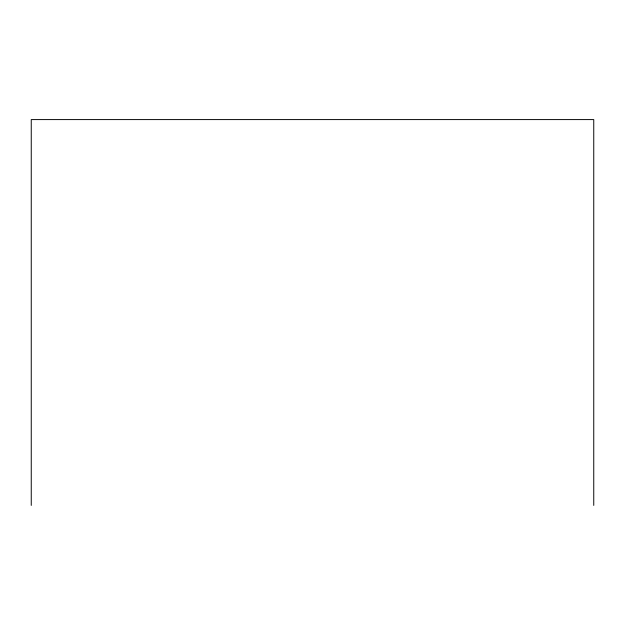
<?xml version="1.0" encoding="UTF-8"?>
<svg xmlns="http://www.w3.org/2000/svg" width="625" height="625" viewBox="0 0 625 625"><rect width="100%" height="100%" fill="white"/><g stroke="black" fill="none" stroke-linecap="round" stroke-linejoin="round"><path stroke-width="0.94" d="M593.75 505.414L593.75 119.586L31.25 119.586L31.25 505.414"/></g></svg>
